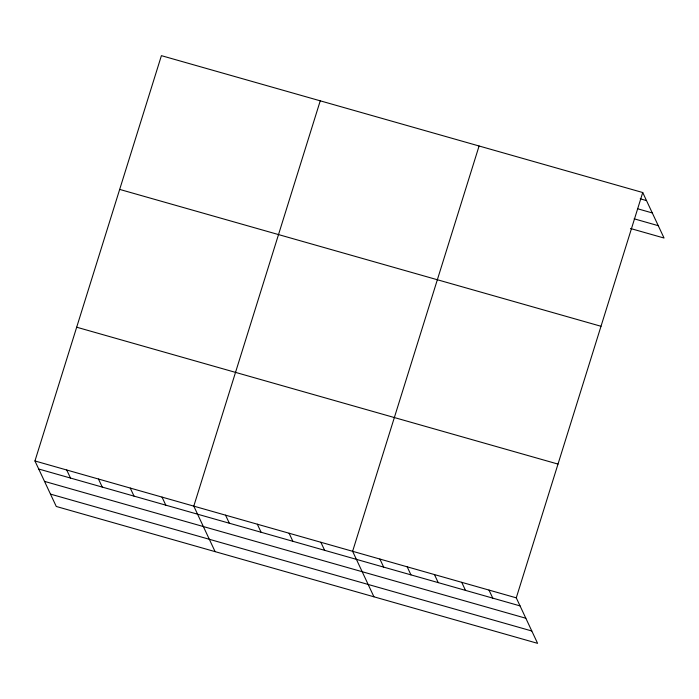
<?xml version="1.0" encoding="UTF-8"?>
<svg xmlns="http://www.w3.org/2000/svg" width="699" height="699" viewBox="0 0 699 699"><rect width="100%" height="100%" fill="white"/><g stroke="black" fill="none" stroke-linecap="round" stroke-linejoin="round"><path stroke-width="1.05" d="M642.731 192.531L516.273 597.837L537.592 643.342L56.27 506.469L34.95 460.964L161.408 55.658L642.731 192.531L664.05 238.036L630.481 228.494M320.247 100.822L193.789 506.128L215.109 551.642M479.086 145.995L352.619 551.301L373.939 596.806M640.214 198.796L646.505 200.587M637.61 208.765L652.298 212.942M634.133 218.813L658.257 225.681M119.678 189.412L601 326.276M76.68 327.211L558.003 464.084M34.95 460.964L516.273 597.837M38.725 469.02L520.047 605.893M44.518 481.384L525.84 618.248M50.477 494.114L531.799 630.987M488.994 590.078L492.769 598.134M461.724 582.319L465.499 590.375M434.446 574.569L438.221 582.625M407.176 566.81L410.951 574.866M379.898 559.051L383.672 567.116M320.858 542.267L324.633 550.323M289.089 533.232L292.864 541.288M257.319 524.198L261.094 532.254M225.55 515.163L229.324 523.219M162.019 497.094L165.794 505.159M130.25 488.068L134.025 496.124M98.48 479.033L102.264 487.089M66.72 469.999L70.494 478.055"/></g></svg>
